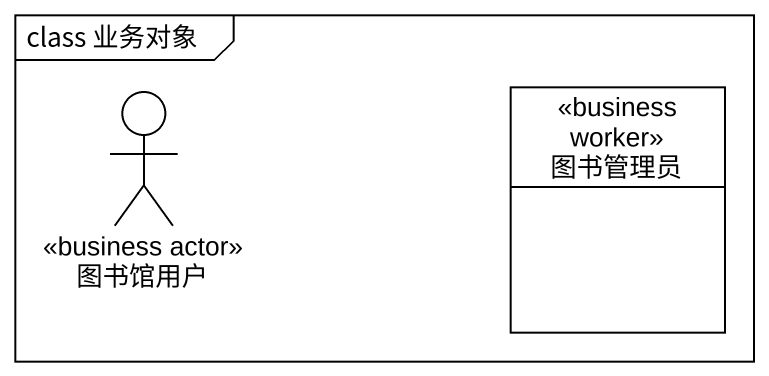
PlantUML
@startuml
mainframe class 业务对象
allowmixing
hide circle
hide empty members
actor 图书馆用户 <<business actor>>
class 图书管理员 <<business worker>>
@enduml
